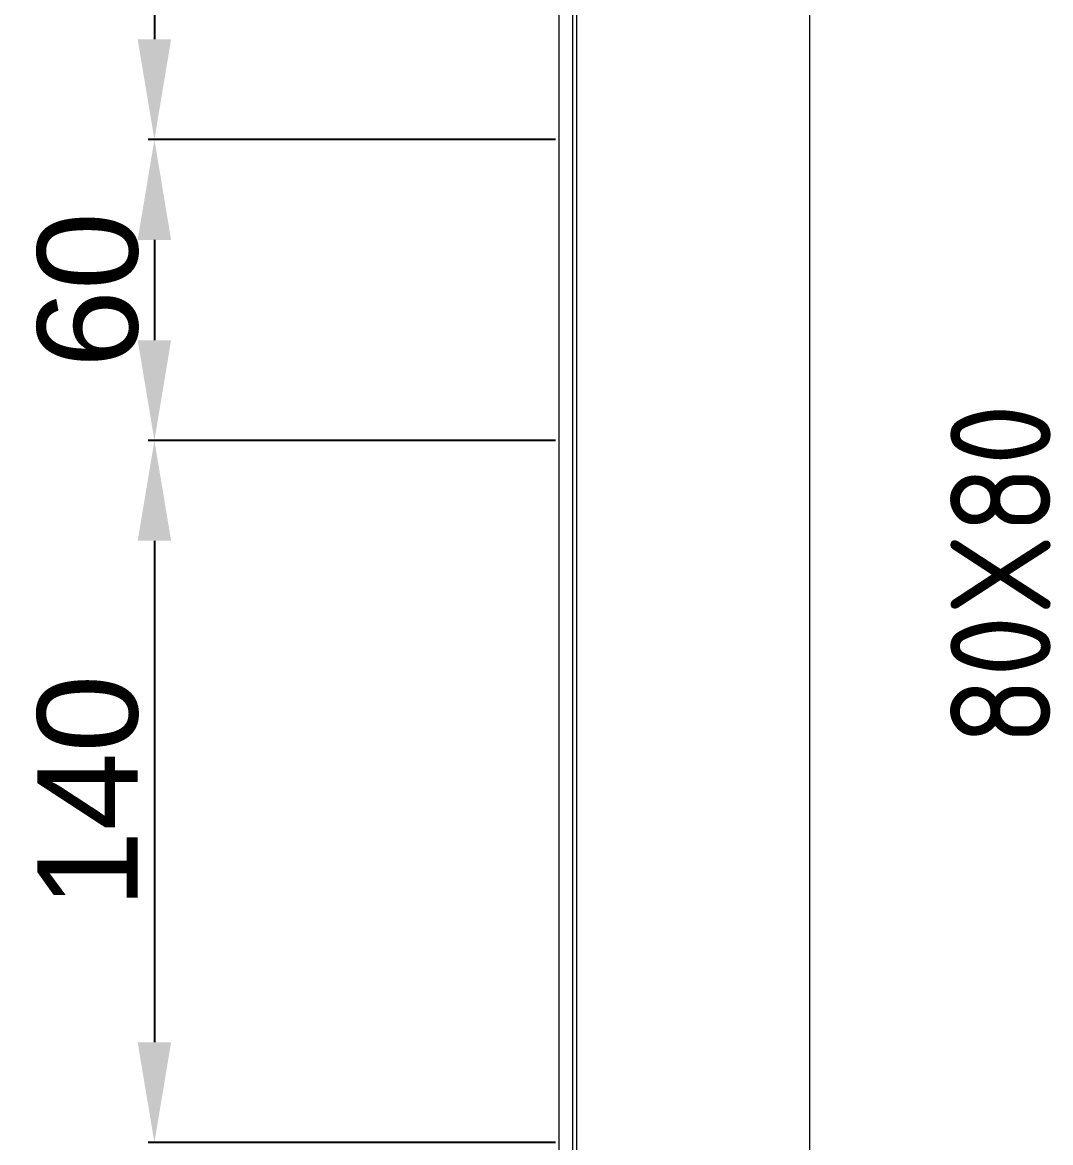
# Model space of a CAD drawing. Header units: millimetres. Extents: x 4134 to 7422, y 1400 to 3585.
# Drawn here: x 4133.9 to 4339.1, y 2300.8 to 2524.1 of the extents above; entities that cross this region are included whole.
import ezdxf

# ---------------------------------------------------------------- set-up
doc = ezdxf.new("R2010")
doc.units = ezdxf.units.MM
for name, color, linetype in [('000-PI-ORMAR', 2, 'Continuous'), ('000-PI_TEXT', 7, 'Continuous'), ('002-PI-Kabelska kanalica', 150, 'Continuous')]:
    doc.layers.add(name, color=color, linetype=linetype)
doc.styles.add('PI0', font='isocpeur.ttf', dxfattribs={"width": 0.9})
doc.styles.get("Standard").update_dxf_attribs({"font": 'arial.ttf'})
doc.dimstyles.new('ISO-25-lb', dxfattribs={"dimtxt": 8, "dimasz": 8, "dimexe": 1.25, "dimexo": 0.625, "dimtad": 1, "dimtxsty": 'Standard', "dimcen": 5, "dimadec": 0, "dimazin": 0, "dimtfac": 1, "dimtmove": 0, "dimatfit": 3, "dimfxl": 1, "dimarcsym": 0})

# ---------------------------------------------------------------- blocks, each defined once
blk = doc.blocks.new('2000x800_montazna ploca')
at = {"layer": '000-PI-ORMAR', "color": 0, "linetype": 'ByBlock', "lineweight": 0}
blk.add_line((-4333.67, 1646.19), (-4333.67, -243.81), dxfattribs=at)
blk = doc.blocks.new('*U533')
at = {"layer": '002-PI-Kabelska kanalica', "color": 0, "linetype": 'ByBlock', "lineweight": 0}
blk.add_line((-20, -100), (-20, 1570), dxfattribs=at)
blk = doc.blocks.new('*D648')
at = {"layer": '000-PI_TEXT', "color": 0, "linetype": 'ByBlock', "lineweight": -2, "ltscale": 0.25, "transparency": 16777216}
for p, q in [((4240.32, 2440.78), (4159.02, 2440.78)), ((4160.27, 2420.78), (4160.27, 2320.78)), ((4240.32, 2300.78), (4159.02, 2300.78))]:
    blk.add_line(p, q, dxfattribs=at)
at = {"layer": '000-PI_TEXT', "color": 0, "linetype": 'ByBlock', "ltscale": 0.25, "transparency": 16777216}
for points in [[(4156.93, 2420.78), (4163.6, 2420.78), (4160.27, 2440.78)], [(4156.93, 2320.78), (4163.6, 2320.78), (4160.27, 2300.78)]]:
    blk.add_solid(points, dxfattribs=at)
at = {"layer": 'Defpoints', "color": 0, "linetype": 'ByBlock', "ltscale": 0.25, "transparency": 16777216}
for p in [(4240.95, 2440.78), (4160.27, 2300.78), (4240.95, 2300.78)]:
    blk.add_point(p, dxfattribs=at)
at = {"layer": '000-PI_TEXT', "color": 0, "linetype": 'ByBlock', "lineweight": 0, "ltscale": 0.25, "transparency": 16777216, "insert": (4147.05, 2370.78), "char_height": 20, "attachment_point": 5, "rotation": 90}
blk.add_mtext('140', dxfattribs=at)
blk = doc.blocks.new('*D649')
at = {"layer": '000-PI_TEXT', "color": 0, "linetype": 'ByBlock', "lineweight": -2, "ltscale": 0.25, "transparency": 16777216}
for p, q in [((4240.32, 2690.78), (4159.02, 2690.78)), ((4160.27, 2670.78), (4160.27, 2520.78)), ((4240.32, 2500.78), (4159.02, 2500.78))]:
    blk.add_line(p, q, dxfattribs=at)
at = {"layer": '000-PI_TEXT', "color": 0, "linetype": 'ByBlock', "ltscale": 0.25, "transparency": 16777216}
for points in [[(4156.93, 2670.78), (4163.6, 2670.78), (4160.27, 2690.78)], [(4156.93, 2520.78), (4163.6, 2520.78), (4160.27, 2500.78)]]:
    blk.add_solid(points, dxfattribs=at)
at = {"layer": 'Defpoints', "color": 0, "linetype": 'ByBlock', "ltscale": 0.25, "transparency": 16777216}
for p in [(4240.95, 2690.78), (4160.27, 2500.78), (4240.95, 2500.78)]:
    blk.add_point(p, dxfattribs=at)
at = {"layer": '000-PI_TEXT', "color": 0, "linetype": 'ByBlock', "lineweight": 0, "ltscale": 0.25, "transparency": 16777216, "insert": (4147.05, 2595.78), "char_height": 20, "attachment_point": 5, "rotation": 90}
blk.add_mtext('190', dxfattribs=at)
blk = doc.blocks.new('*D659')
at = {"layer": '000-PI_TEXT', "color": 0, "linetype": 'ByBlock', "lineweight": -2, "ltscale": 0.25, "transparency": 16777216}
for p, q in [((4240.32, 2500.78), (4159.02, 2500.78)), ((4160.27, 2480.78), (4160.27, 2460.78)), ((4240.32, 2440.78), (4159.02, 2440.78))]:
    blk.add_line(p, q, dxfattribs=at)
at = {"layer": '000-PI_TEXT', "color": 0, "linetype": 'ByBlock', "ltscale": 0.25, "transparency": 16777216}
for points in [[(4156.93, 2480.78), (4163.6, 2480.78), (4160.27, 2500.78)], [(4156.93, 2460.78), (4163.6, 2460.78), (4160.27, 2440.78)]]:
    blk.add_solid(points, dxfattribs=at)
at = {"layer": 'Defpoints', "color": 0, "linetype": 'ByBlock', "ltscale": 0.25, "transparency": 16777216}
for p in [(4240.95, 2500.78), (4160.27, 2440.78), (4240.95, 2440.78)]:
    blk.add_point(p, dxfattribs=at)
at = {"layer": '000-PI_TEXT', "color": 0, "linetype": 'ByBlock', "lineweight": 0, "ltscale": 0.25, "transparency": 16777216, "insert": (4147.05, 2470.78), "char_height": 20, "attachment_point": 5, "rotation": 90}
blk.add_mtext('60', dxfattribs=at)

msp = doc.modelspace()

# ---------------------------------------------------------------- linework, layer by layer
at = {"layer": '000-PI-ORMAR', "color": 0, "linetype": 'ByBlock', "lineweight": 0}
for p, q in [((4244.46, 3457.778), (4244.46, 1473.278)), ((4240.948, 3437.278), (4240.948, 1486.278)), ((4243.666, 3437.278), (4243.666, 1486.278))]:
    msp.add_line(p, q, dxfattribs=at)

# ---------------------------------------------------------------- block references
msp.add_blockref('2000x800_montazna ploca', (8624.617, 1759.591), dxfattribs=at)
at = {"layer": '002-PI-Kabelska kanalica', "color": 0, "linetype": 'ByBlock', "lineweight": 0, "xscale": -1, "rotation": 180}
msp.add_blockref('*U533', (4310.948, 3305.778), dxfattribs=at)

# ---------------------------------------------------------------- texts
at = {"color": 0, "linetype": 'ByBlock', "lineweight": 0, "insert": (4329.072, 2414.042), "char_height": 20, "width": 16.78721, "attachment_point": 5, "rotation": 90, "style": 'PI0'}
msp.add_mtext('80X80', dxfattribs=at)

# ---------------------------------------------------------------- dimensions: what is measured, and where the dimension line sits
at = {"layer": '000-PI_TEXT', "color": 0, "linetype": 'ByBlock', "lineweight": 0, "ltscale": 0.25}
for base, p1, p2, text, picture, middle in [((4160.265, 2500.778), (4240.948, 2690.778), (4240.948, 2500.778), '190', '*D649', (4147.054, 2595.778)), ((4160.265, 2300.778), (4240.948, 2440.778), (4240.948, 2300.778), '140', '*D648', (4147.054, 2370.778))]:
    dim = msp.add_linear_dim(base=base, p1=p1, p2=p2, angle=90, text=text, dimstyle='ISO-25-lb', override={"dimtxt": 20, "dimasz": 20, "dimgap": 3}, dxfattribs=at)
    dim.commit()
    dim.dimension.update_dxf_attribs({"geometry": picture, "text_midpoint": middle})
dim = msp.add_linear_dim(base=(4160.265, 2440.778), p1=(4240.948, 2500.778), p2=(4240.948, 2440.778), angle=90, text='60', dimstyle='ISO-25-lb', override={"dimtxt": 20, "dimasz": 20, "dimgap": 3}, dxfattribs=at)
dim.commit()
dim.dimension.update_dxf_attribs({"geometry": '*D659', "text_midpoint": (4160.265, 2470.778), "dimtype": 160})

doc.saveas('drawing.dxf')
